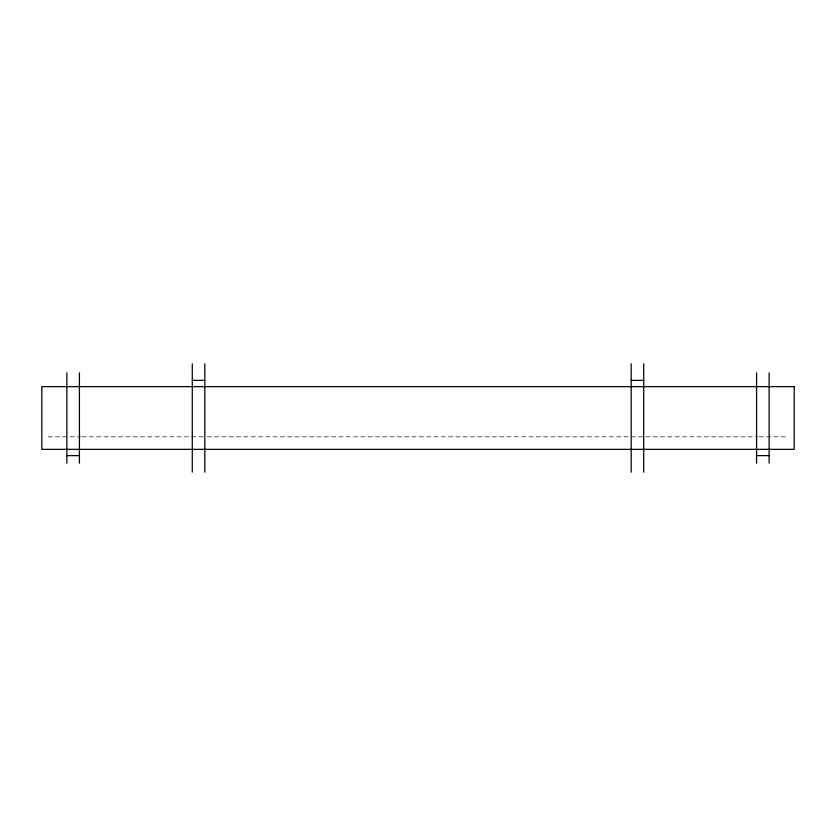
<?xml version="1.0" encoding="UTF-8"?>
<svg xmlns="http://www.w3.org/2000/svg" width="836" height="836" viewBox="0 0 836 836"><rect width="100%" height="100%" fill="white"/><g stroke="black" fill="none" stroke-linecap="round" stroke-linejoin="round"><path stroke-width="0.63" stroke-dasharray="4.18 3.13" d="M48.07 436.81L80.695 436.81M82.001 436.81L205.959 436.81M207.265 436.81L757.918 436.81M759.224 436.81L787.93 436.81"/><path stroke-width="1.25" d="M192.28 380.38L204.82 380.38M631.18 380.38L643.72 380.38M66.88 455.62L79.42 455.62M756.58 455.62L769.12 455.62M769.12 372.856L769.12 463.144M756.58 372.856L756.58 463.144M643.72 363.827L643.72 472.173M631.18 363.827L631.18 472.173M204.82 363.827L204.82 472.173M192.28 363.827L192.28 472.173M79.42 372.856L79.42 463.144M66.88 372.856L66.88 463.144M794.2 386.65L41.8 386.65L41.8 449.35L794.2 449.35L794.2 386.65"/></g></svg>
